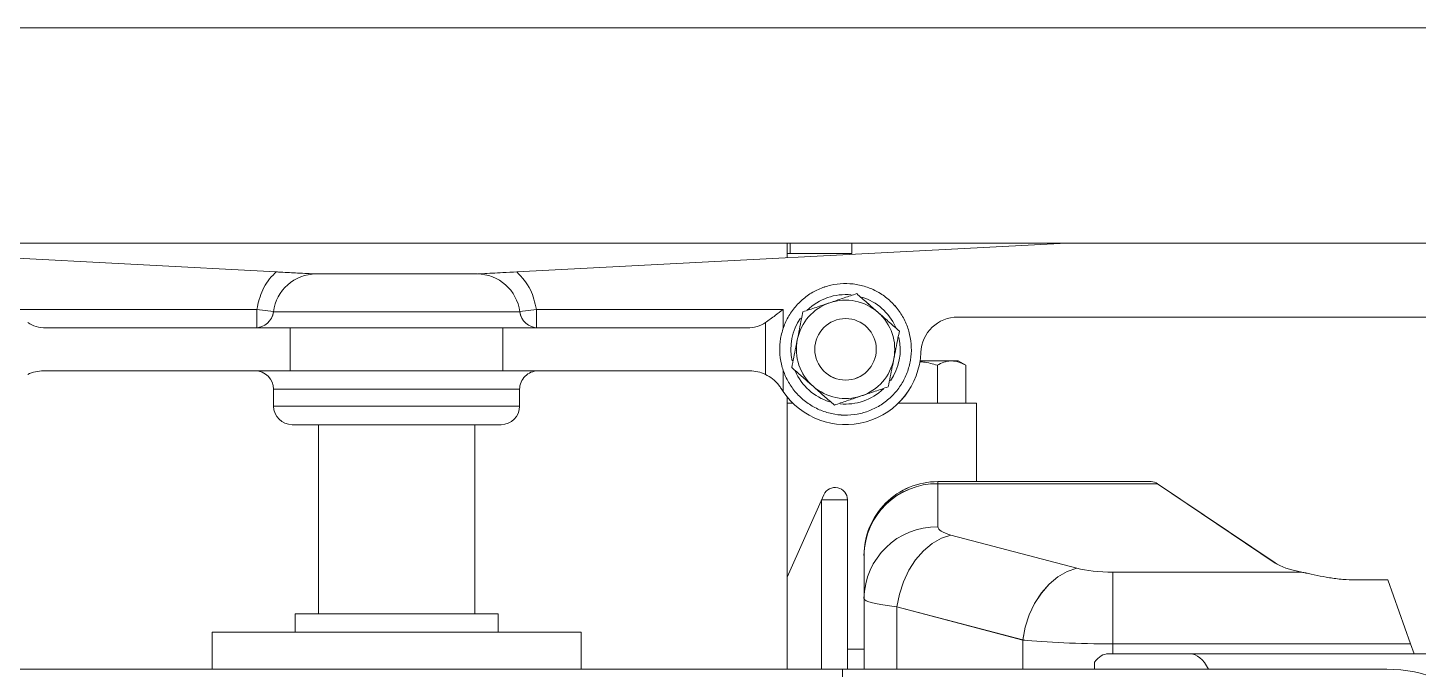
# Model space of a CAD drawing. Header units: inches. Extents: x -1851 to 6314, y -1304 to 4687.
# Drawn here: x 1307.98 to 1318.33, y 3356.97 to 3361.75 of the extents above; entities that cross this region are included whole.
import ezdxf

# ---------------------------------------------------------------- set-up
doc = ezdxf.new("R2010")
doc.units = ezdxf.units.IN
doc.header["$MEASUREMENT"] = 0
doc.layers.add('E-ARRY-TABL', color=9, linetype='Continuous')

# ---------------------------------------------------------------- blocks, each defined once
blk = doc.blocks.new('2.2.1_8 Mid Plan View')
at = {"color": 7, "linetype": 'Continuous', "lineweight": 15}
for p, q in [((0.30109, 2.68042), (0.30109, -3.73684)), ((27.3067, 2.68042), (27.3067, -3.73684)), ((0.41592, 2.56559), (0.41592, -3.62201)), ((27.42153, 2.56559), (27.42153, -3.62201)), ((0.08202, 0.09022), (0.08202, -0.1048)), ((27.08763, 0.09022), (27.08763, -0.1048)), ((0.26164, -0.22889), (0.26164, 0.08119)), ((27.26725, -0.22889), (27.26725, 0.08119)), ((0.08202, 0.01463), (0.08733, 0.01273)), ((0.08733, -0.14613), (0.08733, 0.01273)), ((0.08733, 0.01273), (0.12142, 0.00057)), ((27.08763, 0.01463), (27.09293, 0.01273)), ((27.09293, -0.14613), (27.09293, 0.01273)), ((27.09293, 0.01273), (27.12703, 0.00057)), ((0.07382, -0.29035), (0.07382, 0)), ((0.12142, 0.00057), (0.12142, -0.0164)), ((27.07942, -0.29035), (27.07942, 0)), ((27.12703, 0.00057), (27.12703, -0.0164)), ((0.12556, -0.04537), (0.12556, -0.14613)), ((27.13117, -0.04537), (27.13117, -0.14613)), ((0.17274, -0.12222), (0.13046, -0.05956)), ((27.17835, -0.12222), (27.13606, -0.05956)), ((0.08202, -0.1048), (0.08202, -0.14855)), ((27.08763, -0.1048), (27.08763, -0.14855)), ((0.17274, -0.12222), (0.17274, -0.2395)), ((0.17388, -0.12565), (0.17388, -0.2395)), ((27.17835, -0.12222), (27.17835, -0.2395)), ((27.17949, -0.12565), (27.17949, -0.2395)), ((0.08733, -0.14613), (0.12556, -0.14613)), ((27.09293, -0.14613), (27.13117, -0.14613)), ((0.07762, -0.15584), (0.07382, -0.15584)), ((27.08323, -0.15584), (27.07942, -0.15584)), ((0.12762, -0.16535), (0.14536, -0.23247)), ((27.13322, -0.16535), (27.15097, -0.23247)), ((0.28572, -0.46404), (0.30109, -0.17084)), ((27.29133, -0.46404), (27.3067, -0.17084)), ((0.10713, -0.2613), (0.08939, -0.19417)), ((27.11273, -0.2613), (27.09499, -0.19417)), ((27.17949, -0.21881), (27.2214, -0.21881)), ((27.2214, -0.21881), (27.2214, -0.2605)), ((27.2214, -0.2246), (27.24153, -0.2246)), ((27.24388, -0.22866), (27.24153, -0.2246)), ((27.24388, -0.22866), (27.24388, -0.23217)), ((27.24388, -0.24899), (27.24388, -0.23217)), ((0.14975, -0.2395), (0.17274, -0.2395)), ((0.17274, -0.2395), (0.17388, -0.2395)), ((27.15536, -0.2395), (27.17835, -0.2395)), ((27.17835, -0.2395), (27.17949, -0.2395)), ((27.2214, -0.23975), (27.24153, -0.23975)), ((0.11152, -0.27887), (0.07382, -0.27887)), ((0.13451, -0.27887), (0.11152, -0.27887)), ((27.11713, -0.27887), (27.07942, -0.27887)), ((27.09017, -0.28771), (27.09017, -0.27887)), ((27.14012, -0.27887), (27.11713, -0.27887)), ((0.16416, -0.28771), (0.07382, -0.28771)), ((0.16416, -0.30146), (0.16416, -0.28771)), ((27.16977, -0.28771), (27.07942, -0.28771)), ((27.16978, -0.28771), (27.16977, -0.28771)), ((27.16977, -0.30146), (27.16977, -0.28771)), ((27.30115, -0.31824), (27.30115, -0.28543)), ((27.30115, -0.28543), (27.3067, -0.28543)), ((0.07382, -0.42979), (0.07382, -0.29035)), ((27.07942, -0.42979), (27.07942, -0.29035)), ((0.07382, -0.30146), (0.16416, -0.30146)), ((27.07942, -0.30146), (27.16977, -0.30146)), ((27.12843, -0.31988), (27.17245, -0.30027)), ((27.2214, -0.31692), (27.2214, -0.31988)), ((27.3067, -0.31824), (27.30115, -0.31824)), ((27.30115, -0.31824), (27.30115, -0.31988)), ((0.21905, -0.31988), (0.07382, -0.31988)), ((0.2235, -0.32303), (0.22193, -0.32202)), ((0.26575, -0.32202), (0.26575, -0.45363)), ((0.30109, -0.31988), (0.29328, -0.31988)), ((27.22465, -0.31988), (27.07942, -0.31988)), ((27.22911, -0.32303), (27.22754, -0.32202)), ((27.27135, -0.32202), (27.27135, -0.45363)), ((27.3067, -0.31988), (27.29889, -0.31988)), ((0.25867, -0.33148), (0.23108, -0.33148)), ((27.26428, -0.33148), (27.23668, -0.33148)), ((0.23294, -0.47148), (0.23294, -0.33983)), ((0.2559, -0.34118), (0.2559, -0.47148)), ((27.23854, -0.47148), (27.23854, -0.33983)), ((27.26151, -0.34118), (27.26151, -0.47148)), ((0.07382, -0.42979), (0.0935, -0.42979)), ((0.07382, -0.62663), (0.07382, -0.42979)), ((0.0935, -0.62663), (0.0935, -0.42979)), ((27.07942, -0.62663), (27.07942, -0.42979)), ((27.07942, -0.42979), (27.09911, -0.42979)), ((27.09911, -0.62663), (27.09911, -0.42979)), ((0.22309, -0.46259), (0.21407, -0.46259)), ((27.2287, -0.46259), (27.21968, -0.46259)), ((0.10335, -0.47408), (0.0935, -0.47408)), ((0.10335, -0.58234), (0.10335, -0.47408)), ((0.20423, -0.58398), (0.20423, -0.47244)), ((0.23294, -0.58494), (0.23294, -0.47148)), ((0.2559, -0.47148), (0.23294, -0.47148)), ((0.2559, -0.47148), (0.2559, -0.58494)), ((27.10895, -0.47408), (27.09911, -0.47408)), ((27.10895, -0.58234), (27.10895, -0.47408)), ((27.20984, -0.58398), (27.20984, -0.47244)), ((27.23854, -0.58494), (27.23854, -0.47148)), ((27.26151, -0.47148), (27.23854, -0.47148)), ((27.26151, -0.47148), (27.26151, -0.58494)), ((0.20423, -0.48654), (0.10335, -0.48654)), ((0.28461, -0.4853), (0.28461, -0.57112)), ((27.20984, -0.48654), (27.10895, -0.48654)), ((27.29022, -0.4853), (27.29022, -0.57112)), ((0.10335, -0.56988), (0.20423, -0.56988)), ((0.28461, -0.57069), (0.28463, -0.57155)), ((27.10895, -0.56988), (27.20984, -0.56988)), ((27.29022, -0.57069), (27.29024, -0.57155)), ((0.0935, -0.58234), (0.10335, -0.58234)), ((0.2559, -0.58494), (0.23294, -0.58494)), ((0.23294, -0.71659), (0.23294, -0.58494)), ((0.2559, -0.58494), (0.2559, -0.71524)), ((27.09911, -0.58234), (27.10895, -0.58234)), ((27.26151, -0.58494), (27.23854, -0.58494)), ((27.23854, -0.71659), (27.23854, -0.58494)), ((27.26151, -0.58494), (27.26151, -0.71524)), ((0.28572, -0.59238), (0.30109, -0.88558)), ((27.29133, -0.59238), (27.3067, -0.88558)), ((0.21407, -0.59383), (0.22309, -0.59383)), ((27.21968, -0.59383), (27.2287, -0.59383)), ((0.26575, -0.60279), (0.26575, -0.7344)), ((27.27135, -0.60279), (27.27135, -0.7344)), ((0.07382, -0.76607), (0.07382, -0.62663)), ((0.07382, -0.62663), (0.0935, -0.62663)), ((27.07942, -0.76607), (27.07942, -0.62663)), ((27.07942, -0.62663), (27.09911, -0.62663))]:
    blk.add_line(p, q, dxfattribs=at)
at = {"color": 8, "linetype": 'Continuous', "lineweight": 15}
for p, q in [((0.08202, -0.14613), (0.08733, -0.14613)), ((27.08763, -0.14613), (27.09293, -0.14613)), ((0.08939, -0.19417), (0.07382, -0.19417)), ((27.09499, -0.19417), (27.07942, -0.19417)), ((0.07382, -0.2613), (0.10713, -0.2613)), ((27.07942, -0.2613), (27.11273, -0.2613)), ((0.07382, -0.29035), (-0.07382, -0.29035)), ((27.07942, -0.29035), (26.93179, -0.29035)), ((0.22193, -0.32202), (0.23334, -0.32202)), ((0.2555, -0.32202), (0.26575, -0.32202)), ((27.22754, -0.32202), (27.23895, -0.32202)), ((27.2611, -0.32202), (27.27135, -0.32202)), ((0.26575, -0.45363), (0.25594, -0.45363)), ((0.26575, -0.45363), (0.26461, -0.46253)), ((27.27135, -0.45363), (27.26155, -0.45363)), ((27.27135, -0.45363), (27.27022, -0.46253)), ((0.21407, -0.46259), (0.21407, -0.59383)), ((0.22309, -0.59383), (0.22309, -0.46259)), ((0.26451, -0.5939), (0.26451, -0.46252)), ((27.21968, -0.46259), (27.21968, -0.59383)), ((27.2287, -0.59383), (27.2287, -0.46259)), ((27.27012, -0.5939), (27.27012, -0.46252)), ((0.26461, -0.59389), (0.26575, -0.60279)), ((27.27022, -0.59389), (27.27135, -0.60279)), ((0.25594, -0.60279), (0.26575, -0.60279)), ((27.26155, -0.60279), (27.27135, -0.60279))]:
    blk.add_line(p, q, dxfattribs=at)
at = {"color": 7, "linetype": 'Continuous', "lineweight": 15, "flags": 128}
for points in [[(0.08939, -0.19417), (0.09617, -0.1929), (0.10274, -0.19077), (0.1089, -0.18786), (0.11446, -0.18425), (0.11924, -0.18006), (0.1231, -0.17542), (0.12592, -0.17046), (0.12762, -0.16535)], [(27.09499, -0.19417), (27.10177, -0.1929), (27.10835, -0.19077), (27.11451, -0.18786), (27.12006, -0.18425), (27.12485, -0.18006), (27.12871, -0.17542), (27.13153, -0.17046), (27.13322, -0.16535)], [(0.10713, -0.2613), (0.11391, -0.26002), (0.12048, -0.25789), (0.12664, -0.25498), (0.1322, -0.25138), (0.13698, -0.24718), (0.14085, -0.24254), (0.14367, -0.23758), (0.14536, -0.23247)], [(27.11273, -0.2613), (27.11952, -0.26002), (27.12609, -0.25789), (27.13225, -0.25498), (27.13781, -0.25138), (27.14259, -0.24718), (27.14645, -0.24254), (27.14927, -0.23758), (27.15097, -0.23247)]]:
    blk.add_lwpolyline(points, dxfattribs=at)
at = {"color": 7, "linetype": 'Continuous', "lineweight": 15}
for centre in [(0.24442, -0.28871), (27.25003, -0.28871)]:
    blk.add_circle(centre, 0.0164, dxfattribs=at)
for centre, radius, start, end in [((0, 0), 0.07382, 0, 180), ((0.24196, -0.22889), 0.01968, 272.35528, 0), ((27.24757, -0.22889), 0.01968, 272.35528, 0), ((0.11092, -0.24004), 0.03884, 270.88733, 0.79366), ((0.13391, -0.24004), 0.03884, 270.88733, 0.79366), ((0.13451, -0.2395), 0.03937, 270, 0), ((27.11653, -0.24004), 0.03884, 270.88733, 0.79366), ((27.13952, -0.24004), 0.03884, 270.88733, 0.79366), ((27.14012, -0.2395), 0.03937, 270, 0), ((0.24442, -0.28871), 0.04019, 92.35528, 235.98004), ((27.25003, -0.28871), 0.04019, 92.35528, 235.98004), ((0.24442, -0.28871), 0.0351, 121.9324, 133.1824), ((0.24442, -0.28871), 0.0351, 110.6824, 121.9324), ((0.24442, -0.28871), 0.0292, 77.48076, 124.95791), ((0.24442, -0.28871), 0.0351, 99.4324, 110.6824), ((0.24442, -0.28871), 0.0351, 88.1824, 99.4324), ((0.24442, -0.28871), 0.0351, 76.9324, 88.1824), ((0.24442, -0.28871), 0.0351, 65.6824, 76.9324), ((0.24442, -0.28871), 0.0351, 54.4324, 65.6824), ((27.25003, -0.28871), 0.0351, 121.9324, 133.1824), ((27.25003, -0.28871), 0.0351, 110.6824, 121.9324), ((27.25003, -0.28871), 0.0292, 77.48076, 124.95791), ((27.25003, -0.28871), 0.0351, 99.4324, 110.6824), ((27.25003, -0.28871), 0.0351, 88.1824, 99.4324), ((27.25003, -0.28871), 0.0351, 76.9324, 88.1824), ((27.25003, -0.28871), 0.0351, 65.6824, 76.9324), ((27.25003, -0.28871), 0.0351, 54.4324, 65.6824), ((0.24442, -0.28871), 0.0351, 133.1824, 144.4324), ((0.24442, -0.28871), 0.02625, 101.3074, 161.3074), ((0.24442, -0.28871), 0.02625, 41.3074, 101.3074), ((0.24442, -0.28871), 0.0292, 17.4042, 65.70248), ((0.24442, -0.28871), 0.0351, 43.1824, 54.4324), ((0.24442, -0.28871), 0.0351, 31.9324, 43.1824), ((27.25003, -0.28871), 0.0351, 133.1824, 144.4324), ((27.25003, -0.28871), 0.02625, 101.3074, 161.3074), ((27.25003, -0.28871), 0.02625, 41.3074, 101.3074), ((27.25003, -0.28871), 0.0292, 17.4042, 65.70248), ((27.25003, -0.28871), 0.0351, 43.1824, 54.4324), ((27.25003, -0.28871), 0.0351, 31.9324, 43.1824), ((0.24442, -0.28871), 0.0351, 155.6824, 166.9324), ((0.24442, -0.28871), 0.0351, 144.4324, 155.6824), ((0.24442, -0.28871), 0.0292, 136.15698, 161.3074), ((0.24442, -0.28871), 0.02625, 341.3074, 41.3074), ((0.24442, -0.28871), 0.0351, 20.6824, 31.9324), ((27.25003, -0.28871), 0.0351, 155.6824, 166.9324), ((27.25003, -0.28871), 0.0351, 144.4324, 155.6824), ((27.25003, -0.28871), 0.0292, 136.15698, 161.3074), ((27.25003, -0.28871), 0.02625, 341.3074, 41.3074), ((27.25003, -0.28871), 0.0351, 20.6824, 31.9324), ((0.24442, -0.28871), 0.0351, 166.9324, 178.1824), ((0.24442, -0.28871), 0.0292, 161.3074, 185.54536), ((0.24442, -0.28871), 0.02625, 161.3074, 221.3074), ((0.24442, -0.28871), 0.0351, 9.4324, 20.6824), ((27.25003, -0.28871), 0.0351, 166.9324, 178.1824), ((27.25003, -0.28871), 0.0292, 161.3074, 185.54536), ((27.25003, -0.28871), 0.02625, 161.3074, 221.3074), ((27.25003, -0.28871), 0.0351, 9.4324, 20.6824), ((0.24442, -0.28871), 0.0351, 178.1824, 189.4324), ((0.24442, -0.28871), 0.0292, 315.62303, 5.97122), ((0.24442, -0.28871), 0.0351, 358.1824, 9.4324), ((27.16978, -0.29427), 0.00656, 294.01515, 90), ((27.25003, -0.28871), 0.0351, 178.1824, 189.4324), ((27.25003, -0.28871), 0.0292, 315.62303, 5.97122), ((27.25003, -0.28871), 0.0351, 358.1824, 9.4324), ((0.24442, -0.28871), 0.0351, 189.4324, 200.6824), ((0.24442, -0.28871), 0.0351, 335.6824, 346.9324), ((0.24442, -0.28871), 0.0351, 346.9324, 358.1824), ((27.25003, -0.28871), 0.0351, 189.4324, 200.6824), ((27.25003, -0.28871), 0.0351, 335.6824, 346.9324), ((27.25003, -0.28871), 0.0351, 346.9324, 358.1824), ((0.24442, -0.28871), 0.0351, 200.6824, 211.9324), ((0.24442, -0.28871), 0.0292, 197.0524, 246.70655), ((0.24442, -0.28871), 0.02625, 281.3074, 341.3074), ((0.24442, -0.28871), 0.0351, 324.4324, 335.6824), ((27.25003, -0.28871), 0.0351, 200.6824, 211.9324), ((27.25003, -0.28871), 0.0292, 197.0524, 246.70655), ((27.25003, -0.28871), 0.02625, 281.3074, 341.3074), ((27.25003, -0.28871), 0.0351, 324.4324, 335.6824), ((0.24442, -0.28871), 0.0351, 211.9324, 223.1824), ((0.24442, -0.28871), 0.02625, 221.3074, 281.3074), ((0.24442, -0.28871), 0.0351, 313.1824, 324.4324), ((27.25003, -0.28871), 0.0351, 211.9324, 223.1824), ((27.25003, -0.28871), 0.02625, 221.3074, 281.3074), ((27.25003, -0.28871), 0.0351, 313.1824, 324.4324), ((0.24442, -0.28871), 0.0351, 223.1824, 234.4324), ((0.24442, -0.28871), 0.0351, 234.4324, 245.6824), ((0.24442, -0.28871), 0.0292, 257.74173, 304.83392), ((0.24442, -0.28871), 0.0351, 290.6824, 301.9324), ((0.24442, -0.28871), 0.0351, 301.9324, 313.1824), ((27.25003, -0.28871), 0.0351, 223.1824, 234.4324), ((27.25003, -0.28871), 0.0351, 234.4324, 245.6824), ((27.25003, -0.28871), 0.0292, 257.74173, 304.83392), ((27.25003, -0.28871), 0.0351, 290.6824, 301.9324), ((27.25003, -0.28871), 0.0351, 301.9324, 313.1824), ((0.24442, -0.28871), 0.0351, 245.6824, 256.9324), ((0.24442, -0.28871), 0.0351, 256.9324, 268.1824), ((0.24442, -0.28871), 0.0351, 268.1824, 279.4324), ((0.24442, -0.28871), 0.0351, 279.4324, 290.6824), ((27.25003, -0.28871), 0.0351, 245.6824, 256.9324), ((27.25003, -0.28871), 0.0351, 256.9324, 268.1824), ((27.25003, -0.28871), 0.0351, 268.1824, 279.4324), ((27.25003, -0.28871), 0.0351, 279.4324, 290.6824), ((0.21325, -0.33983), 0.01968, 0, 25.11951), ((27.21886, -0.33983), 0.01968, 0, 25.11951), ((0.22309, -0.45275), 0.00984, 270, 0), ((0.26575, -0.45275), 0.00984, 180, 262.81924), ((27.2287, -0.45275), 0.00984, 270, 0), ((27.27135, -0.45275), 0.00984, 180, 262.81924), ((0.21407, -0.47244), 0.00984, 90, 180), ((0.26164, -0.4853), 0.02297, 0, 82.81924), ((27.21968, -0.47244), 0.00984, 90, 180), ((27.26725, -0.4853), 0.02297, 0, 82.81924), ((0.26164, -0.57112), 0.02297, 277.18076, 0), ((27.26725, -0.57112), 0.02297, 277.18076, 0), ((0.21407, -0.58398), 0.00984, 180, 270), ((27.21968, -0.58398), 0.00984, 180, 270), ((0.22309, -0.60367), 0.00984, 0, 90), ((0.26575, -0.60367), 0.00984, 97.18076, 180), ((27.2287, -0.60367), 0.00984, 0, 90), ((27.27135, -0.60367), 0.00984, 97.18076, 180), ((0.21325, -0.71659), 0.01968, 334.88049, 0), ((27.21886, -0.71659), 0.01968, 334.88049, 0)]:
    blk.add_arc(centre, radius, start, end, dxfattribs=at)
for centre, major_axis, ratio, start_param, end_param in [((0.13432, -0.0164), (0, 0.04593), 0.24585, 2.253193, 2.792228), ((27.13993, -0.0164), (0, 0.04593), 0.24585, 2.253193, 2.792228), ((0.04921, -0.1048), (0.03281, 0), 0.444444, 0, 0.722734), ((27.05482, -0.1048), (0.03281, 0), 0.444444, 0, 0.722734), ((0.13451, -0.12565), (0.03937, 0), 0.364309, 0, 0.241069), ((27.14012, -0.12565), (0.03937, 0), 0.364309, 0, 0.241069), ((0.09378, -0.14613), (0, 0.06562), 0.09834, 1.570796, 2.392374), ((0.13201, -0.14613), (0, 0.02625), 0.24585, 1.570796, 2.392374), ((27.09939, -0.14613), (0, 0.06562), 0.09834, 1.570796, 2.392374), ((27.13762, -0.14613), (0, 0.02625), 0.24585, 1.570796, 2.392374), ((0.04921, -0.14855), (0.03281, 0), 0.444444, 5.759587, 6.283185), ((27.05482, -0.14855), (0.03281, 0), 0.444444, 5.759587, 6.283185), ((0.14975, -0.21325), (0, 0.02625), 0.24585, 2.392374, 3.141593), ((27.15536, -0.21325), (0, 0.02625), 0.24585, 2.392374, 3.141593), ((0.11152, -0.21325), (0, 0.06562), 0.09834, 2.392374, 3.141593), ((27.11713, -0.21325), (0, 0.06562), 0.09834, 2.392374, 3.141593), ((0.26575, -0.34118), (0, 0.01395), 0.70539, 0.802011, 1.570796), ((27.27135, -0.34118), (0, 0.01395), 0.70539, 0.802011, 1.570796), ((0.26575, -0.71524), (0, 0.01395), 0.70539, 1.570796, 2.339581), ((27.27135, -0.71524), (0, 0.01395), 0.70539, 1.570796, 2.339581)]:
    blk.add_ellipse(centre, major_axis=major_axis, ratio=ratio, start_param=start_param, end_param=end_param, dxfattribs=at)
for points, knots in [([(0.12142, -0.0164), (0.12149, -0.01879), (0.12161, -0.02362), (0.12257, -0.03061), (0.12382, -0.03724), (0.12489, -0.04208), (0.12542, -0.04467), (0.12556, -0.04537)], [0, 0, 0, 0, 0.225619, 0.458408, 0.683808, 0.914596, 1, 1, 1, 1]), ([(27.12703, -0.0164), (27.12709, -0.01879), (27.12722, -0.02362), (27.12817, -0.03061), (27.12943, -0.03724), (27.13049, -0.04208), (27.13102, -0.04467), (27.13117, -0.04537)], [0, 0, 0, 0, 0.225619, 0.458408, 0.683808, 0.914596, 1, 1, 1, 1]), ([(27.24153, -0.2246), (27.24219, -0.22583), (27.24351, -0.22831), (27.24375, -0.23088), (27.24388, -0.23217)], [0, 0, 0, 0, 0.495458, 1, 1, 1, 1]), ([(27.24388, -0.23217), (27.24387, -0.23235), (27.24385, -0.23371), (27.24334, -0.23628), (27.24214, -0.23858), (27.24153, -0.23975)], [0, 0, 0, 0, 0.070086, 0.530782, 1, 1, 1, 1]), ([(27.24153, -0.23975), (27.24224, -0.2422), (27.24313, -0.24528), (27.24335, -0.24846), (27.24339, -0.2491)], [0, 0, 0, 0, 0.797157, 1, 1, 1, 1]), ([(0.22441, -0.26594), (0.22363, -0.26828), (0.22203, -0.27298), (0.22039, -0.27784), (0.21956, -0.2803)], [0, 0, 0, 0, 0.495458, 1, 1, 1, 1]), ([(0.23927, -0.26297), (0.23792, -0.26324), (0.23289, -0.26425), (0.228, -0.26523), (0.22441, -0.26594)], [0, 0, 0, 0, 0.268634, 1, 1, 1, 1]), ([(0.25413, -0.26), (0.25289, -0.26025), (0.24804, -0.26122), (0.24301, -0.26223), (0.23927, -0.26297)], [0, 0, 0, 0, 0.257551, 1, 1, 1, 1]), ([(0.26414, -0.27139), (0.2639, -0.27112), (0.2621, -0.26907), (0.25872, -0.26522), (0.25567, -0.26175), (0.25413, -0.26)], [0, 0, 0, 0, 0.070086, 0.530782, 1, 1, 1, 1]), ([(27.23002, -0.26594), (27.22923, -0.26828), (27.22764, -0.27298), (27.226, -0.27784), (27.22516, -0.2803)], [0, 0, 0, 0, 0.495458, 1, 1, 1, 1]), ([(27.24488, -0.26297), (27.24353, -0.26324), (27.2385, -0.26425), (27.2336, -0.26523), (27.23002, -0.26594)], [0, 0, 0, 0, 0.268634, 1, 1, 1, 1]), ([(27.25974, -0.26), (27.25849, -0.26025), (27.25365, -0.26122), (27.24862, -0.26223), (27.24488, -0.26297)], [0, 0, 0, 0, 0.257551, 1, 1, 1, 1]), ([(27.26974, -0.27139), (27.26951, -0.27112), (27.26771, -0.26907), (27.26432, -0.26522), (27.26128, -0.26175), (27.25974, -0.26)], [0, 0, 0, 0, 0.070086, 0.530782, 1, 1, 1, 1]), ([(0.27414, -0.28277), (0.27251, -0.28092), (0.26924, -0.27719), (0.26585, -0.27333), (0.26414, -0.27139)], [0, 0, 0, 0, 0.495458, 1, 1, 1, 1]), ([(27.27975, -0.28277), (27.27812, -0.28092), (27.27484, -0.27719), (27.27145, -0.27333), (27.26974, -0.27139)], [0, 0, 0, 0, 0.495458, 1, 1, 1, 1]), ([(0.21956, -0.2803), (0.21944, -0.28064), (0.21857, -0.28322), (0.21693, -0.28807), (0.21545, -0.29245), (0.2147, -0.29465)], [0, 0, 0, 0, 0.070086, 0.530782, 1, 1, 1, 1]), ([(27.22516, -0.2803), (27.22505, -0.28064), (27.22418, -0.28322), (27.22253, -0.28807), (27.22105, -0.29245), (27.22031, -0.29465)], [0, 0, 0, 0, 0.070086, 0.530782, 1, 1, 1, 1]), ([(0.26928, -0.29712), (0.2694, -0.29678), (0.27027, -0.29421), (0.27191, -0.28935), (0.27339, -0.28497), (0.27414, -0.28277)], [0, 0, 0, 0, 0.070086, 0.530782, 1, 1, 1, 1]), ([(27.27489, -0.29712), (27.275, -0.29678), (27.27588, -0.29421), (27.27752, -0.28935), (27.279, -0.28497), (27.27975, -0.28277)], [0, 0, 0, 0, 0.070086, 0.530782, 1, 1, 1, 1]), ([(0.2147, -0.29465), (0.21633, -0.2965), (0.2196, -0.30023), (0.22299, -0.30409), (0.2247, -0.30604)], [0, 0, 0, 0, 0.495458, 1, 1, 1, 1]), ([(27.22031, -0.29465), (27.22193, -0.2965), (27.22521, -0.30023), (27.2286, -0.30409), (27.23031, -0.30604)], [0, 0, 0, 0, 0.495458, 1, 1, 1, 1]), ([(0.26443, -0.31148), (0.26521, -0.30915), (0.26681, -0.30444), (0.26845, -0.29958), (0.26928, -0.29712)], [0, 0, 0, 0, 0.495458, 1, 1, 1, 1]), ([(27.27003, -0.31148), (27.27082, -0.30915), (27.27241, -0.30444), (27.27406, -0.29958), (27.27489, -0.29712)], [0, 0, 0, 0, 0.495458, 1, 1, 1, 1]), ([(0.2247, -0.30604), (0.22494, -0.30631), (0.22674, -0.30835), (0.23012, -0.3122), (0.23317, -0.31567), (0.23471, -0.31742)], [0, 0, 0, 0, 0.070086, 0.530782, 1, 1, 1, 1]), ([(0.26443, -0.31148), (0.26318, -0.31173), (0.25833, -0.31269), (0.2533, -0.3137), (0.24957, -0.31445)], [0, 0, 0, 0, 0.257551, 1, 1, 1, 1]), ([(27.23031, -0.30604), (27.23055, -0.30631), (27.23234, -0.30835), (27.23573, -0.3122), (27.23878, -0.31567), (27.24031, -0.31742)], [0, 0, 0, 0, 0.070086, 0.530782, 1, 1, 1, 1]), ([(27.27003, -0.31148), (27.26878, -0.31173), (27.26394, -0.31269), (27.25891, -0.3137), (27.25517, -0.31445)], [0, 0, 0, 0, 0.257551, 1, 1, 1, 1]), ([(0.24957, -0.31445), (0.24821, -0.31472), (0.24319, -0.31572), (0.23829, -0.3167), (0.23471, -0.31742)], [0, 0, 0, 0, 0.268634, 1, 1, 1, 1]), ([(27.25517, -0.31445), (27.25382, -0.31472), (27.24879, -0.31572), (27.2439, -0.3167), (27.24031, -0.31742)], [0, 0, 0, 0, 0.268634, 1, 1, 1, 1]), ([(0.23108, -0.33148), (0.23037, -0.33019), (0.22896, -0.32761), (0.22608, -0.32472), (0.22411, -0.32343), (0.2235, -0.32303)], [0, 0, 0, 0, 0.40927, 0.81718, 1, 1, 1, 1]), ([(0.25867, -0.33148), (0.25992, -0.32974), (0.2621, -0.3267), (0.26465, -0.32343), (0.26574, -0.32203), (0.26575, -0.32202)], [0, 0, 0, 0, 0.567676, 0.996223, 1, 1, 1, 1]), ([(27.23668, -0.33148), (27.23598, -0.33019), (27.23457, -0.32761), (27.23168, -0.32472), (27.22972, -0.32343), (27.22911, -0.32303)], [0, 0, 0, 0, 0.40927, 0.81718, 1, 1, 1, 1]), ([(27.26428, -0.33148), (27.26552, -0.32974), (27.26771, -0.3267), (27.27026, -0.32343), (27.27134, -0.32203), (27.27135, -0.32202)], [0, 0, 0, 0, 0.567676, 0.996223, 1, 1, 1, 1]), ([(0.26575, -0.45363), (0.26937, -0.45442), (0.27696, -0.45607), (0.28271, -0.46131), (0.28572, -0.46404)], [0, 0, 0, 0, 0.477569, 1, 1, 1, 1]), ([(27.27135, -0.45363), (27.27498, -0.45442), (27.28256, -0.45607), (27.28832, -0.46131), (27.29133, -0.46404)], [0, 0, 0, 0, 0.477569, 1, 1, 1, 1]), ([(0.28572, -0.46404), (0.28559, -0.46657), (0.28525, -0.4731), (0.28489, -0.48), (0.28468, -0.48404), (0.28463, -0.48487)], [0, 0, 0, 0, 0.334113, 0.862931, 1, 1, 1, 1]), ([(27.29133, -0.46404), (27.2912, -0.46657), (27.29086, -0.4731), (27.29049, -0.48), (27.29028, -0.48404), (27.29024, -0.48487)], [0, 0, 0, 0, 0.334113, 0.862931, 1, 1, 1, 1]), ([(0.28463, -0.57155), (0.28471, -0.57302), (0.28487, -0.57601), (0.28518, -0.58207), (0.28548, -0.58766), (0.28568, -0.59158), (0.28572, -0.59238)], [0, 0, 0, 0, 0.238972, 0.483667, 0.895277, 1, 1, 1, 1]), ([(27.29024, -0.57155), (27.29032, -0.57302), (27.29047, -0.57601), (27.29079, -0.58207), (27.29108, -0.58766), (27.29129, -0.59158), (27.29133, -0.59238)], [0, 0, 0, 0, 0.238972, 0.483667, 0.895277, 1, 1, 1, 1]), ([(0.28572, -0.59238), (0.28549, -0.59264), (0.28277, -0.59555), (0.27649, -0.60033), (0.26933, -0.60197), (0.26575, -0.60279)], [0, 0, 0, 0, 0.045613, 0.522765, 1, 1, 1, 1]), ([(27.29133, -0.59238), (27.29109, -0.59264), (27.28838, -0.59555), (27.2821, -0.60033), (27.27493, -0.60197), (27.27135, -0.60279)], [0, 0, 0, 0, 0.045613, 0.522765, 1, 1, 1, 1])]:
    blk.add_open_spline(points, degree=3, knots=knots, dxfattribs=at)

msp = doc.modelspace()

# ---------------------------------------------------------------- block references
at = {"layer": 'E-ARRY-TABL', "xscale": -13.95298604562408, "yscale": 13.95298604562408, "zscale": 13.95298604562408, "rotation": 270}
for p in [(1318.09446, 3355.94457), (1318.09446, 2979.13571)]:
    msp.add_blockref('2.2.1_8 Mid Plan View', p, dxfattribs=at)

doc.saveas('drawing.dxf')
